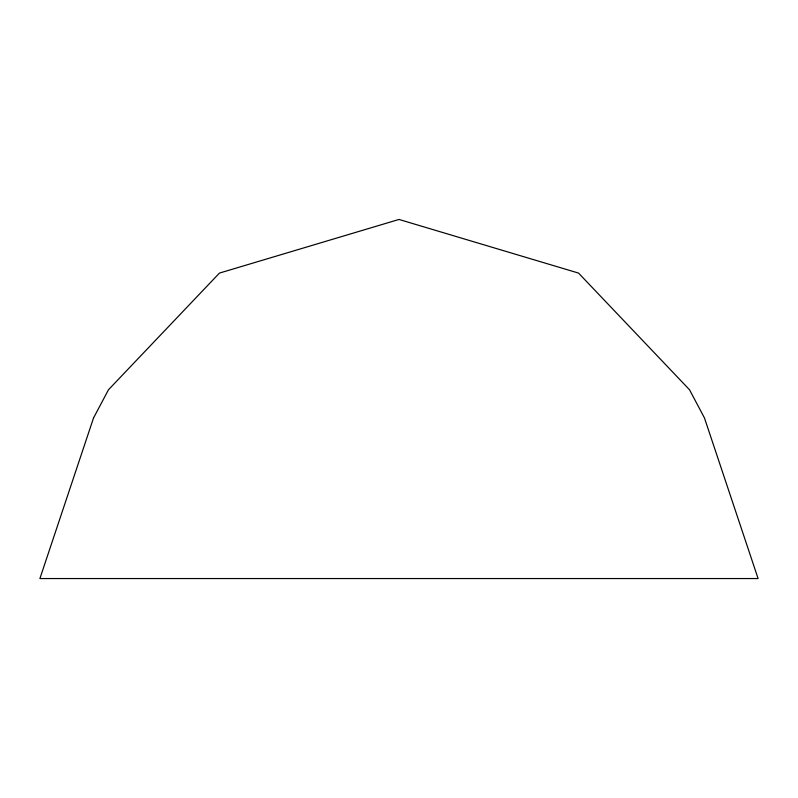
<?xml version="1.0" encoding="UTF-8"?>
<svg xmlns="http://www.w3.org/2000/svg" width="798" height="798" viewBox="0 0 798 798"><rect width="100%" height="100%" fill="white"/><g stroke="black" fill="none" stroke-linecap="round" stroke-linejoin="round"><path stroke-width="1.2" d="M93.536 417.953L39.9 578.55L758.1 578.55L704.464 417.953L689.522 389.763L578.55 273.086L399 219.45L219.45 273.086L108.478 389.763L93.536 417.953"/></g></svg>
